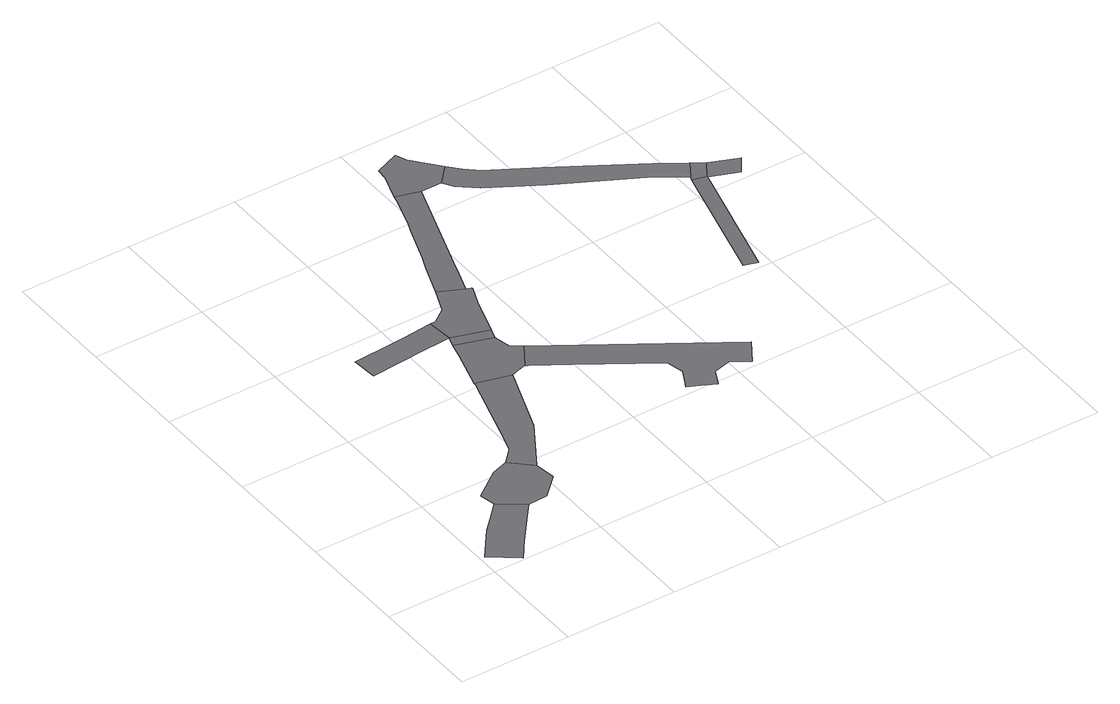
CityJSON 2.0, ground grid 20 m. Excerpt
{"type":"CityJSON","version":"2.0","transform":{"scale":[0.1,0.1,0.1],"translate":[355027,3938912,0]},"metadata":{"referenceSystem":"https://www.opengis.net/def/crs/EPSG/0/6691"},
"CityObjects":{
"road1":{"type":"Road","attributes":{"RoadStructureAttribute.sectionType":"1"},"geometry":[{"type":"MultiSurface","lod":"1","boundaries":[[[0,1,2,3,4,5,6,7,8]]]}]},
"road2":{"type":"Road","geometry":[{"type":"MultiSurface","lod":"1","boundaries":[[[9,4,3,10,11,12,13,14]]]}]},
"road3":{"type":"Road","attributes":{"RoadStructureAttribute.sectionType":"1"},"geometry":[{"type":"MultiSurface","lod":"1","boundaries":[[[15,16,17,18,13,12,19,20,21]]]}]},
"road4":{"type":"Road","attributes":{"RoadStructureAttribute.sectionType":"1"},"geometry":[{"type":"MultiSurface","lod":"1","boundaries":[[[22,23,24,25,26,27,28,29,30,31,32,29]]]}]},
"road5":{"type":"Road","geometry":[{"type":"MultiSurface","lod":"1","boundaries":[[[33,34,35,36,31,30,37,15,21]]]}]},
"road6":{"type":"Road","geometry":[{"type":"MultiSurface","lod":"1","boundaries":[[[32,38,39,40,41,42,43,44,22,29]]]}]},
"road7":{"type":"Road","attributes":{"RoadStructureAttribute.sectionType":"1"},"geometry":[{"type":"MultiSurface","lod":"1","boundaries":[[[45,46,47,48,49,50,51,52,53,54,55,56,35,34]]]}]},
"road8":{"type":"Road","attributes":{"RoadStructureAttribute.sectionType":"1"},"geometry":[{"type":"MultiSurface","lod":"1","boundaries":[[[57,58,59,60,61,42,41,62,63,64,65]]]}]},
"road9":{"type":"Road","geometry":[{"type":"MultiSurface","lod":"1","boundaries":[[[64,66,67,68,69,70,71,65]]]}]},
"road10":{"type":"Road","attributes":{"RoadStructureAttribute.sectionType":"1"},"geometry":[{"type":"MultiSurface","lod":"1","boundaries":[[[72,73,74,75,76,67,66,77,78,79,80,81]]]}]},
"road11":{"type":"Road","attributes":{"RoadStructureAttribute.sectionType":"1"},"geometry":[{"type":"MultiSurface","lod":"1","boundaries":[[[82,83,84,85,86,87,88,89,84,90]]]}]},
"road12":{"type":"Road","geometry":[{"type":"MultiSurface","lod":"1","boundaries":[[[90,84,89,72,81]]]}]}
},
"vertices":[
[84,40,0],[95,54,0],[116,80,0],[141,111,0],[98,142,0],[71,115,0],[50,94,0],[9,40,0],[57,4,0],
[92,171,0],[176,112,0],[212,147,0],[208,185,0],[172,218,0],[142,208,0],
[246,411,0],[245,406,0],[210,290,0],[195,242,0],[261,270,0],[306,391,0],[307,395,0],
[275,573,0],[223,568,0],[199,566,0],[124,560,0],[128,515,0],[232,524,0],[259,526,0],[279,528,0],[273,509,0],[338,488,0],[344,507,0],
[328,401,0],[336,403,0],[363,445,0],[344,458,0],[266,481,0],
[366,576,0],[380,610,0],[380,612,0],[371,615,0],[328,635,0],[310,592,0],[286,574,0],
[340,400,0],[398,363,0],[522,282,0],[529,252,0],[515,225,0],[511,217,0],[531,207,0],[556,194,0],[571,223,0],[602,231,0],[632,211,0],[659,253,0],
[410,862,0],[392,804,0],[384,784,0],[360,719,0],[350,694,0],[384,653,0],[393,680,0],[454,857,0],[412,870,0],
[492,857,0],[520,888,0],[481,936,0],[473,955,0],[429,937,0],[427,917,0],
[838,680,0],[791,711,0],[643,800,0],[561,848,0],[538,868,0],[504,838,0],[535,812,0],[624,760,0],[771,682,0],[819,650,0],
[759,419,0],[783,412,0],[841,636,0],[846,632,0],[891,615,0],[911,645,0],[862,664,0],[860,665,0],[816,642,0]
]}
